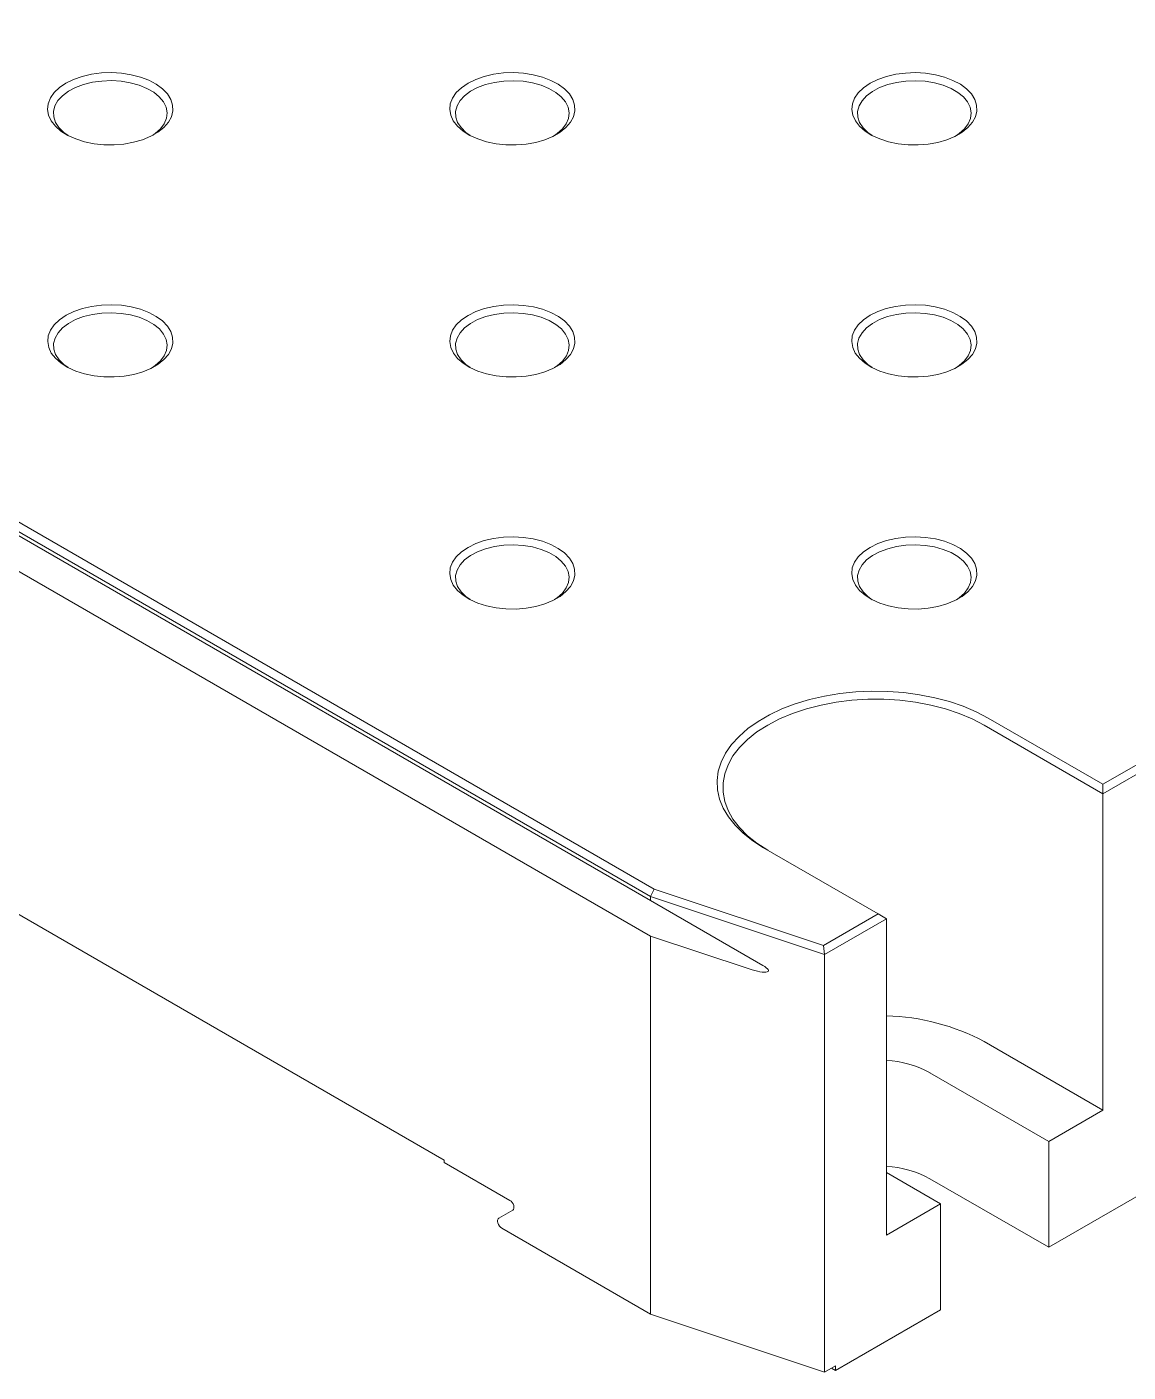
# Model space of a CAD drawing. Header units: millimetres. Extents: x 2 to 278, y 1 to 215.
# Drawn here: x 224.23 to 248.44, y 153.65 to 183.22 of the extents above; entities that cross this region are included whole.
import ezdxf

# ---------------------------------------------------------------- set-up
doc = ezdxf.new("R2010")
doc.units = ezdxf.units.MM

msp = doc.modelspace()

# ---------------------------------------------------------------- linework, layer by layer
at = {"color": 7, "linetype": 'Continuous', "lineweight": 18}
for p, q in [((205.179, 183.224), (238.017, 164.268)), ((237.939, 164.105), (205.078, 183.075)), ((237.939, 164.013), (205.078, 182.983)), ((237.939, 163.234), (205.078, 182.204)), ((247.885, 166.572), (260.624, 173.926)), ((260.804, 173.822), (247.885, 166.365)), ((209.605, 172.046), (233.403, 158.308)), ((245.362, 168.029), (247.885, 166.572)), ((247.885, 166.365), (245.272, 167.873)), ((247.885, 166.572), (247.885, 166.365)), ((247.885, 159.406), (247.885, 166.365)), ((242.946, 163.721), (240.423, 165.178)), ((238.017, 164.268), (237.939, 164.105)), ((238.017, 164.268), (241.742, 163.026)), ((241.763, 162.83), (237.939, 164.105)), ((237.939, 164.013), (237.939, 164.105)), ((240.406, 162.589), (237.939, 164.013)), ((241.742, 163.026), (242.946, 163.721)), ((243.126, 163.617), (241.763, 162.83)), ((242.946, 163.721), (243.126, 163.617)), ((243.126, 156.659), (243.126, 163.617)), ((237.939, 154.922), (237.939, 163.234)), ((237.939, 163.234), (240.106, 162.512)), ((241.742, 163.026), (241.763, 162.83)), ((241.763, 162.83), (241.763, 153.648)), ((247.885, 159.406), (245.272, 160.915)), ((244.082, 160.228), (246.696, 158.72)), ((246.696, 158.72), (247.885, 159.406)), ((246.696, 156.391), (246.696, 158.72)), ((233.403, 158.308), (233.403, 158.257)), ((233.403, 158.257), (234.846, 157.423)), ((244.316, 157.346), (243.126, 158.033)), ((246.696, 156.391), (244.082, 157.9)), ((249.008, 157.726), (246.696, 156.391)), ((234.909, 157.21), (234.601, 157.031)), ((243.126, 156.659), (244.316, 157.346)), ((244.316, 155.018), (244.316, 157.346)), ((234.666, 156.811), (237.939, 154.922)), ((244.316, 155.018), (242.003, 153.683)), ((241.763, 153.648), (237.939, 154.922)), ((242.003, 153.786), (241.763, 153.648)), ((242.003, 153.683), (241.914, 153.734)), ((242.003, 153.683), (242.003, 153.786))]:
    msp.add_line(p, q, dxfattribs=at)
at = {"color": 7, "linetype": 'Continuous', "lineweight": 18, "flags": 128}
for points in [[(225.084, 181.986), (225.253, 182.069), (225.442, 182.136), (225.648, 182.183), (225.864, 182.211), (226.085, 182.219), (226.306, 182.206), (226.52, 182.173), (226.722, 182.121), (226.907, 182.05), (227.07, 181.963), (227.206, 181.863), (227.313, 181.751), (227.388, 181.63), (227.428, 181.504), (227.432, 181.376), (227.401, 181.25), (227.335, 181.128), (227.236, 181.013), (227.106, 180.909), (226.95, 180.819), (226.77, 180.744), (226.572, 180.687), (226.36, 180.649), (226.141, 180.631), (225.919, 180.633), (225.701, 180.656), (225.492, 180.699), (225.298, 180.761), (225.124, 180.84), (224.974, 180.934), (224.851, 181.041), (224.76, 181.157), (224.703, 181.281), (224.681, 181.408), (224.694, 181.536), (224.743, 181.661), (224.826, 181.78), (224.94, 181.889), (225.084, 181.986)], [(233.924, 181.986), (234.093, 182.069), (234.282, 182.135), (234.488, 182.183), (234.704, 182.211), (234.925, 182.218), (235.146, 182.206), (235.36, 182.172), (235.562, 182.12), (235.747, 182.049), (235.91, 181.963), (236.046, 181.862), (236.153, 181.75), (236.228, 181.629), (236.268, 181.504), (236.272, 181.376), (236.241, 181.249), (236.175, 181.127), (236.076, 181.012), (235.947, 180.909), (235.79, 180.818), (235.61, 180.743), (235.412, 180.686), (235.2, 180.648), (234.981, 180.63), (234.759, 180.633), (234.541, 180.656), (234.333, 180.699), (234.138, 180.76), (233.964, 180.839), (233.814, 180.933), (233.692, 181.04), (233.601, 181.157), (233.543, 181.28), (233.521, 181.408), (233.534, 181.535), (233.583, 181.66), (233.666, 181.779), (233.78, 181.888), (233.924, 181.986)], [(242.764, 181.985), (242.933, 182.068), (243.123, 182.134), (243.328, 182.182), (243.544, 182.21), (243.766, 182.218), (243.986, 182.205), (244.2, 182.172), (244.402, 182.119), (244.587, 182.049), (244.75, 181.962), (244.887, 181.861), (244.994, 181.749), (245.068, 181.629), (245.108, 181.503), (245.112, 181.375), (245.081, 181.248), (245.015, 181.126), (244.916, 181.012), (244.787, 180.908), (244.63, 180.817), (244.45, 180.743), (244.252, 180.685), (244.04, 180.647), (243.821, 180.629), (243.599, 180.632), (243.382, 180.655), (243.173, 180.698), (242.979, 180.76), (242.804, 180.839), (242.654, 180.933), (242.532, 181.039), (242.441, 181.156), (242.383, 181.28), (242.361, 181.407), (242.375, 181.535), (242.423, 181.659), (242.506, 181.778), (242.621, 181.888), (242.764, 181.985)], [(226.984, 180.836), (227.047, 180.879), (227.162, 180.982), (227.245, 181.095), (227.294, 181.214), (227.307, 181.336), (227.285, 181.458), (227.227, 181.575), (227.136, 181.686), (227.013, 181.786), (226.863, 181.872), (226.69, 181.943), (226.499, 181.996), (226.295, 182.029), (226.084, 182.042), (225.873, 182.034), (225.666, 182.006), (225.471, 181.958), (225.293, 181.892), (225.137, 181.809), (225.007, 181.712), (224.908, 181.604), (224.841, 181.488), (224.81, 181.367), (224.815, 181.244), (224.855, 181.124), (224.93, 181.01), (225.037, 180.904), (225.131, 180.836)], [(235.824, 180.836), (235.887, 180.879), (236.002, 180.981), (236.085, 181.094), (236.134, 181.213), (236.147, 181.335), (236.125, 181.457), (236.067, 181.575), (235.976, 181.685), (235.853, 181.785), (235.703, 181.872), (235.53, 181.942), (235.339, 181.995), (235.135, 182.028), (234.924, 182.041), (234.713, 182.034), (234.506, 182.005), (234.311, 181.957), (234.133, 181.891), (233.977, 181.808), (233.847, 181.711), (233.748, 181.603), (233.682, 181.487), (233.65, 181.366), (233.655, 181.243), (233.695, 181.123), (233.77, 181.009), (233.877, 180.903), (233.971, 180.836)], [(244.665, 180.835), (244.727, 180.878), (244.842, 180.981), (244.925, 181.093), (244.974, 181.212), (244.988, 181.334), (244.965, 181.456), (244.907, 181.574), (244.816, 181.684), (244.694, 181.784), (244.544, 181.871), (244.371, 181.942), (244.179, 181.994), (243.975, 182.028), (243.764, 182.041), (243.553, 182.033), (243.347, 182.004), (243.152, 181.956), (242.973, 181.89), (242.817, 181.807), (242.688, 181.71), (242.588, 181.602), (242.522, 181.486), (242.49, 181.365), (242.495, 181.243), (242.535, 181.123), (242.61, 181.008), (242.717, 180.902), (242.811, 180.835)], [(225.085, 176.883), (225.254, 176.966), (225.444, 177.032), (225.649, 177.08), (225.865, 177.108), (226.087, 177.116), (226.307, 177.103), (226.521, 177.07), (226.723, 177.017), (226.908, 176.947), (227.071, 176.86), (227.208, 176.759), (227.315, 176.647), (227.389, 176.527), (227.429, 176.401), (227.433, 176.273), (227.402, 176.146), (227.336, 176.024), (227.237, 175.91), (227.108, 175.806), (226.951, 175.716), (226.771, 175.641), (226.573, 175.584), (226.361, 175.546), (226.142, 175.528), (225.92, 175.53), (225.702, 175.553), (225.494, 175.596), (225.3, 175.658), (225.125, 175.737), (224.975, 175.831), (224.853, 175.938), (224.762, 176.054), (224.704, 176.178), (224.682, 176.305), (224.696, 176.433), (224.744, 176.558), (224.827, 176.676), (224.942, 176.786), (225.085, 176.883)], [(226.986, 175.733), (227.048, 175.776), (227.163, 175.879), (227.246, 175.991), (227.295, 176.111), (227.309, 176.233), (227.286, 176.354), (227.228, 176.472), (227.137, 176.583), (227.015, 176.682), (226.865, 176.769), (226.692, 176.84), (226.5, 176.892), (226.296, 176.926), (226.085, 176.939), (225.874, 176.931), (225.668, 176.903), (225.473, 176.855), (225.294, 176.788), (225.138, 176.705), (225.009, 176.609), (224.909, 176.501), (224.843, 176.384), (224.811, 176.263), (224.816, 176.141), (224.856, 176.021), (224.931, 175.906), (225.038, 175.801), (225.132, 175.733)], [(233.925, 176.882), (234.094, 176.965), (234.284, 177.031), (234.489, 177.079), (234.706, 177.107), (234.927, 177.115), (235.147, 177.102), (235.361, 177.069), (235.563, 177.017), (235.748, 176.946), (235.911, 176.859), (236.048, 176.759), (236.155, 176.647), (236.229, 176.526), (236.269, 176.4), (236.273, 176.272), (236.242, 176.146), (236.176, 176.023), (236.077, 175.909), (235.948, 175.805), (235.791, 175.715), (235.611, 175.64), (235.413, 175.583), (235.202, 175.545), (234.982, 175.527), (234.761, 175.529), (234.543, 175.552), (234.334, 175.595), (234.14, 175.657), (233.965, 175.736), (233.815, 175.83), (233.693, 175.937), (233.602, 176.053), (233.545, 176.177), (233.522, 176.304), (233.536, 176.432), (233.584, 176.557), (233.667, 176.675), (233.782, 176.785), (233.925, 176.882)], [(235.826, 175.732), (235.888, 175.775), (236.003, 175.878), (236.086, 175.991), (236.135, 176.11), (236.149, 176.232), (236.126, 176.354), (236.068, 176.471), (235.977, 176.582), (235.855, 176.682), (235.705, 176.768), (235.532, 176.839), (235.34, 176.892), (235.136, 176.925), (234.926, 176.938), (234.714, 176.93), (234.508, 176.902), (234.313, 176.854), (234.135, 176.788), (233.978, 176.705), (233.849, 176.608), (233.749, 176.5), (233.683, 176.384), (233.652, 176.262), (233.656, 176.14), (233.696, 176.02), (233.771, 175.905), (233.878, 175.8), (233.972, 175.732)], [(242.763, 176.883), (242.932, 176.966), (243.121, 177.032), (243.327, 177.08), (243.543, 177.108), (243.764, 177.116), (243.985, 177.103), (244.199, 177.07), (244.401, 177.017), (244.586, 176.947), (244.749, 176.86), (244.885, 176.759), (244.992, 176.647), (245.067, 176.527), (245.107, 176.401), (245.111, 176.273), (245.08, 176.146), (245.014, 176.024), (244.915, 175.91), (244.785, 175.806), (244.629, 175.716), (244.449, 175.641), (244.251, 175.584), (244.039, 175.546), (243.82, 175.528), (243.598, 175.53), (243.38, 175.553), (243.171, 175.596), (242.977, 175.658), (242.803, 175.737), (242.653, 175.831), (242.53, 175.938), (242.439, 176.054), (242.382, 176.178), (242.36, 176.305), (242.373, 176.433), (242.422, 176.558), (242.505, 176.676), (242.619, 176.786), (242.763, 176.883)], [(244.663, 175.733), (244.726, 175.776), (244.841, 175.879), (244.924, 175.991), (244.973, 176.111), (244.986, 176.233), (244.964, 176.354), (244.906, 176.472), (244.815, 176.583), (244.692, 176.682), (244.542, 176.769), (244.369, 176.84), (244.178, 176.892), (243.974, 176.926), (243.763, 176.939), (243.552, 176.931), (243.345, 176.903), (243.15, 176.855), (242.972, 176.788), (242.816, 176.705), (242.686, 176.609), (242.587, 176.501), (242.52, 176.384), (242.489, 176.263), (242.494, 176.141), (242.534, 176.021), (242.609, 175.906), (242.716, 175.801), (242.81, 175.733)], [(233.924, 171.781), (234.093, 171.863), (234.282, 171.93), (234.488, 171.977), (234.704, 172.006), (234.925, 172.013), (235.146, 172), (235.36, 171.967), (235.562, 171.915), (235.747, 171.844), (235.91, 171.758), (236.046, 171.657), (236.153, 171.545), (236.228, 171.424), (236.268, 171.298), (236.272, 171.171), (236.241, 171.044), (236.175, 170.922), (236.076, 170.807), (235.947, 170.703), (235.79, 170.613), (235.61, 170.538), (235.412, 170.481), (235.2, 170.443), (234.981, 170.425), (234.759, 170.428), (234.541, 170.451), (234.333, 170.494), (234.138, 170.555), (233.964, 170.634), (233.814, 170.728), (233.692, 170.835), (233.601, 170.952), (233.543, 171.075), (233.521, 171.202), (233.534, 171.33), (233.583, 171.455), (233.666, 171.574), (233.78, 171.683), (233.924, 171.781)], [(242.764, 171.78), (242.933, 171.863), (243.123, 171.929), (243.328, 171.977), (243.544, 172.005), (243.766, 172.012), (243.986, 172), (244.2, 171.967), (244.402, 171.914), (244.587, 171.843), (244.75, 171.757), (244.887, 171.656), (244.994, 171.544), (245.068, 171.423), (245.108, 171.298), (245.112, 171.17), (245.081, 171.043), (245.015, 170.921), (244.916, 170.806), (244.787, 170.703), (244.63, 170.612), (244.45, 170.537), (244.252, 170.48), (244.04, 170.442), (243.821, 170.424), (243.599, 170.427), (243.381, 170.45), (243.173, 170.493), (242.979, 170.555), (242.804, 170.633), (242.654, 170.727), (242.532, 170.834), (242.441, 170.951), (242.383, 171.074), (242.361, 171.202), (242.374, 171.329), (242.423, 171.454), (242.506, 171.573), (242.621, 171.682), (242.764, 171.78)], [(235.824, 170.631), (235.887, 170.673), (236.002, 170.776), (236.085, 170.889), (236.134, 171.008), (236.147, 171.13), (236.125, 171.252), (236.067, 171.37), (235.976, 171.48), (235.853, 171.58), (235.703, 171.666), (235.53, 171.737), (235.339, 171.79), (235.135, 171.823), (234.924, 171.836), (234.713, 171.828), (234.506, 171.8), (234.311, 171.752), (234.133, 171.686), (233.977, 171.603), (233.847, 171.506), (233.748, 171.398), (233.682, 171.282), (233.65, 171.161), (233.655, 171.038), (233.695, 170.918), (233.77, 170.804), (233.877, 170.698), (233.971, 170.631)], [(244.665, 170.63), (244.727, 170.673), (244.842, 170.776), (244.925, 170.888), (244.974, 171.007), (244.988, 171.129), (244.965, 171.251), (244.907, 171.369), (244.816, 171.479), (244.693, 171.579), (244.544, 171.666), (244.37, 171.736), (244.179, 171.789), (243.975, 171.823), (243.764, 171.835), (243.553, 171.828), (243.347, 171.799), (243.152, 171.751), (242.973, 171.685), (242.817, 171.602), (242.688, 171.505), (242.588, 171.397), (242.522, 171.281), (242.49, 171.16), (242.495, 171.038), (242.535, 170.917), (242.61, 170.803), (242.717, 170.697), (242.811, 170.63)], [(240.423, 165.178), (240.186, 165.329), (239.976, 165.494), (239.797, 165.67), (239.649, 165.855), (239.535, 166.049), (239.455, 166.248), (239.41, 166.45), (239.401, 166.654), (239.428, 166.858), (239.49, 167.059), (239.588, 167.255), (239.719, 167.445), (239.883, 167.626), (240.077, 167.797), (240.301, 167.955), (240.551, 168.099), (240.825, 168.228), (241.121, 168.341), (241.434, 168.435), (241.763, 168.511), (242.103, 168.567), (242.451, 168.603), (242.804, 168.619), (243.158, 168.614), (243.509, 168.588), (243.853, 168.542), (244.188, 168.476), (244.509, 168.39), (244.814, 168.287), (245.099, 168.166), (245.362, 168.029)], [(245.272, 167.873), (245.01, 168.009), (244.725, 168.129), (244.42, 168.231), (244.098, 168.313), (243.763, 168.376), (243.419, 168.419), (243.069, 168.44), (242.716, 168.44), (242.366, 168.419), (242.021, 168.376), (241.686, 168.313), (241.364, 168.231), (241.059, 168.129), (240.774, 168.009), (240.513, 167.873), (240.277, 167.722), (240.07, 167.558), (239.894, 167.382), (239.75, 167.196), (239.642, 167.002), (239.568, 166.804), (239.531, 166.601), (239.531, 166.398), (239.568, 166.196), (239.642, 165.997), (239.75, 165.803), (239.894, 165.618), (240.07, 165.441), (240.277, 165.277), (240.513, 165.126)], [(234.846, 157.423), (234.872, 157.404), (234.896, 157.377), (234.915, 157.345), (234.929, 157.311), (234.935, 157.278), (234.934, 157.249), (234.925, 157.225), (234.909, 157.21)], [(234.601, 157.031), (234.585, 157.016), (234.576, 156.991), (234.574, 156.961), (234.581, 156.927), (234.595, 156.892), (234.615, 156.859), (234.639, 156.832), (234.666, 156.811)]]:
    msp.add_lwpolyline(points, dxfattribs=at)
at = {"color": 7, "linetype": 'Continuous', "lineweight": 18}
for centre, radius, start, end in [((243.007, 156.663), 4.818, 61.9524, 88.5825), ((242.977, 158.185), 2.323, 61.5848, 86.3171), ((242.967, 155.823), 2.357, 61.7647, 86.1372)]:
    msp.add_arc(centre, radius, start, end, dxfattribs=at)
msp.add_ellipse((240.106, 162.615), major_axis=(0.424, -0.149), ratio=0.218403, start_param=4.789129, end_param=7.145323, dxfattribs=at)

doc.saveas('drawing.dxf')
